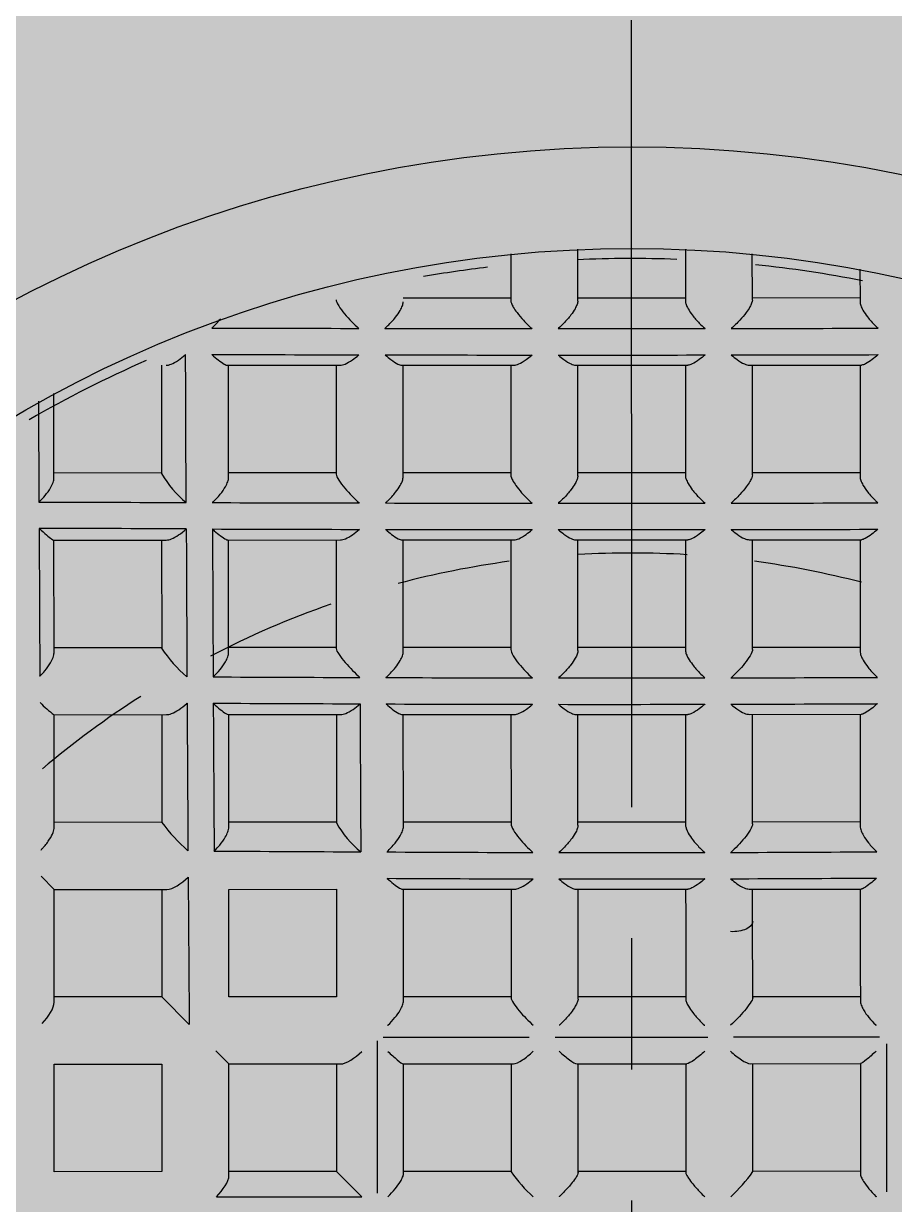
# Model space of a CAD drawing. Header units: millimetres. Extents: x 307301 to 459443, y -2888111 to -2805601.
# Drawn here: x 310517.47 to 310521.62, y -2815551.77 to -2815546.14 of the extents above; entities that cross this region are included whole.
import ezdxf

# ---------------------------------------------------------------- set-up
doc = ezdxf.new("R2010")
doc.units = ezdxf.units.MM
doc.header["$LTSCALE"] = 10
doc.header["$MEASUREMENT"] = 0
doc.linetypes.add('CENTER2', pattern=[1.125, 0.75, -0.125, 0.125, -0.125])
for name, color, linetype in [('$DDT_AUDIT_GENERATED_(131)', 7, 'Continuous'), ('$DDT_AUDIT_GENERATED_(159)', 7, 'Continuous'), ('$DDT_AUDIT_GENERATED_(15E)', 7, 'Continuous'), ('$DDT_AUDIT_GENERATED_(224)', 7, 'Continuous'), ('$DDT_AUDIT_GENERATED_(77)', 7, 'Continuous'), ('$DDT_AUDIT_GENERATED_(7E)', 7, 'Continuous'), ('$DDT_AUDIT_GENERATED_(901)', 7, 'Continuous'), ('$DDT_AUDIT_GENERATED_(E33)', 7, 'Continuous'), ('BMA  furniture', 6, 'Continuous'), ('Default', 7, 'Continuous'), ('Furniture - Plan', 3, 'Continuous')]:
    doc.layers.add(name, color=color, linetype=linetype)

# ---------------------------------------------------------------- blocks, each defined once
blk = doc.blocks.new('TUFTUFTU')
at = {"layer": 'Furniture - Plan', "ltscale": 0.01}
h = blk.add_hatch(color=250, dxfattribs=at)
h.dxf.hatch_style = 1
h.set_gradient(color1=(51, 51, 51), color2=(105, 105, 105), one_color=1, tint=0.41, name='INVCYLINDER')
edge = h.paths.add_edge_path()
edge.add_arc((1413476.938, -245799), 296.526, 0, 360)
at = {"layer": '$DDT_AUDIT_GENERATED_(131)', "color": 6, "linetype": 'Continuous'}
for start, end in [(23.7216, 29.9302), (6.8756, 9.9396), (357.8745, 2.6032), (348.9983, 354.1368)]:
    blk.add_arc((1413476.938, -245799), 11.517, start, end, dxfattribs=at)
at = {"layer": '$DDT_AUDIT_GENERATED_(159)', "color": 6, "linetype": 'Continuous'}
for start, end in [(32.5322, 40.1971), (19.2452, 27.4826), (7.7206, 14.823), (356.5518, 3.3828), (345.4677, 352.2986)]:
    blk.add_arc((1413476.938, -245799), 8.71, start, end, dxfattribs=at)
at = {"layer": '$DDT_AUDIT_GENERATED_(15E)', "color": 3, "linetype": 'Continuous'}
for radius in [295.946, 295.558]:
    blk.add_circle((1413476.938, -245799), radius, dxfattribs=at)
at = {"layer": '$DDT_AUDIT_GENERATED_(224)', "color": 3, "linetype": 'Continuous'}
for radius in [300, 296.526, 296.132]:
    blk.add_circle((1413476.938, -245799), radius, dxfattribs=at)
at = {"layer": '$DDT_AUDIT_GENERATED_(77)', "color": 6, "linetype": 'Continuous'}
for radius in [20.285, 17.962, 12.581]:
    blk.add_circle((1413476.938, -245799), radius, dxfattribs=at)
blk.add_arc((1413476.938, -245799), 18.03, 345.0261, 285.0261, dxfattribs=at)
at = {"layer": '$DDT_AUDIT_GENERATED_(7E)', "color": 6, "linetype": 'Continuous'}
for radius in [62.905, 61.937]:
    blk.add_circle((1413476.938, -245799), radius, dxfattribs=at)
at = {"layer": '$DDT_AUDIT_GENERATED_(901)', "color": 6, "linetype": 'Continuous'}
for p, q in [((1413482.568, -245793.366), (1413482.443, -245793.491)), ((1413487.094, -245793.342), (1413486.134, -245793.346)), ((1413479.752, -245793.492), (1413480.778, -245793.492)), ((1413479.753, -245794.518), (1413479.752, -245793.492)), ((1413480.778, -245793.492), (1413480.778, -245794.518)), ((1413481.369, -245793.491), (1413482.443, -245793.491)), ((1413481.417, -245794.517), (1413481.417, -245793.491)), ((1413482.443, -245793.491), (1413482.443, -245794.564)), ((1413483.033, -245793.491), (1413484.107, -245793.49)), ((1413483.082, -245794.516), (1413483.081, -245793.491)), ((1413484.107, -245793.489), (1413484.108, -245794.562)), ((1413484.698, -245793.49), (1413485.772, -245793.489)), ((1413484.746, -245794.516), (1413484.746, -245793.49)), ((1413485.772, -245793.487), (1413485.772, -245794.559)), ((1413486.365, -245793.489), (1413487.168, -245793.489)), ((1413486.411, -245794.515), (1413486.41, -245793.489)), ((1413480.778, -245794.518), (1413479.753, -245794.518)), ((1413481.417, -245794.517), (1413481.155, -245794.779)), ((1413482.443, -245794.517), (1413481.417, -245794.517)), ((1413484.108, -245794.516), (1413483.08, -245794.516)), ((1413485.772, -245794.515), (1413484.743, -245794.516)), ((1413487.437, -245794.514), (1413486.405, -245794.515)), ((1413479.511, -245795.037), (1413479.512, -245796.424)), ((1413480.904, -245795.031), (1413480.779, -245795.156)), ((1413479.714, -245795.157), (1413480.348, -245795.156)), ((1413479.753, -245796.183), (1413479.753, -245795.157)), ((1413480.348, -245795.156), (1413480.779, -245795.156)), ((1413480.779, -245795.156), (1413480.779, -245795.587)), ((1413481.418, -245795.156), (1413482.443, -245795.155)), ((1413481.418, -245796.182), (1413481.418, -245795.156)), ((1413482.443, -245795.155), (1413482.444, -245796.181)), ((1413483.035, -245795.155), (1413484.108, -245795.155)), ((1413483.083, -245796.181), (1413483.082, -245795.155)), ((1413484.108, -245795.15), (1413484.108, -245796.222)), ((1413484.702, -245795.154), (1413485.772, -245795.154)), ((1413484.747, -245796.18), (1413484.747, -245795.154)), ((1413485.772, -245795.147), (1413485.773, -245796.219)), ((1413486.369, -245795.154), (1413487.437, -245795.153)), ((1413486.412, -245796.18), (1413486.411, -245795.154)), ((1413487.437, -245795.144), (1413487.438, -245796.216)), ((1413480.779, -245795.587), (1413480.779, -245796.221)), ((1413479.753, -245796.183), (1413479.512, -245796.424)), ((1413480.779, -245796.182), (1413479.753, -245796.183)), ((1413482.444, -245796.181), (1413481.418, -245796.182)), ((1413484.108, -245796.181), (1413483.076, -245796.181)), ((1413485.773, -245796.18), (1413484.737, -245796.18)), ((1413487.438, -245796.179), (1413486.399, -245796.18)), ((1413480.999, -245796.569), (1413479.547, -245796.57)), ((1413481.032, -245798.02), (1413481.031, -245796.626)), ((1413479.732, -245796.821), (1413480.78, -245796.821)), ((1413479.754, -245797.847), (1413479.754, -245796.821)), ((1413480.78, -245796.818), (1413480.78, -245797.869)), ((1413481.379, -245796.821), (1413481.66, -245796.82)), ((1413481.419, -245797.846), (1413481.418, -245796.821)), ((1413481.66, -245796.82), (1413482.444, -245796.82)), ((1413482.444, -245796.812), (1413482.445, -245797.88)), ((1413483.042, -245796.82), (1413484.109, -245796.819)), ((1413483.083, -245797.846), (1413483.083, -245796.82)), ((1413484.109, -245796.808), (1413484.109, -245797.878)), ((1413484.709, -245796.819), (1413485.773, -245796.819)), ((1413484.748, -245797.845), (1413484.747, -245796.819)), ((1413485.773, -245796.805), (1413485.774, -245797.876)), ((1413486.375, -245796.818), (1413487.438, -245796.818)), ((1413486.412, -245797.844), (1413486.412, -245796.818)), ((1413487.438, -245796.802), (1413487.438, -245797.874)), ((1413488.077, -245797.843), (1413488.077, -245796.817)), ((1413480.78, -245797.847), (1413479.752, -245797.847)), ((1413482.134, -245797.846), (1413481.408, -245797.846)), ((1413482.445, -245797.846), (1413482.134, -245797.846)), ((1413484.109, -245797.845), (1413483.066, -245797.846)), ((1413485.774, -245797.844), (1413484.729, -245797.845)), ((1413487.438, -245797.844), (1413486.392, -245797.844)), ((1413488.498, -245797.843), (1413488.056, -245797.843)), ((1413481.032, -245799.722), (1413481.032, -245798.266)), ((1413479.745, -245798.486), (1413480.78, -245798.485)), ((1413479.755, -245799.512), (1413479.754, -245798.486)), ((1413480.78, -245798.475), (1413480.781, -245799.521)), ((1413481.397, -245798.485), (1413482.175, -245798.485)), ((1413481.419, -245799.511), (1413481.419, -245798.485)), ((1413482.175, -245798.485), (1413482.445, -245798.485)), ((1413482.445, -245798.464), (1413482.445, -245799.531)), ((1413483.053, -245798.484), (1413484.109, -245798.484)), ((1413483.084, -245799.51), (1413483.084, -245798.484)), ((1413484.109, -245798.462), (1413484.11, -245799.532)), ((1413484.718, -245798.484), (1413485.774, -245798.483)), ((1413484.749, -245799.509), (1413484.748, -245798.484)), ((1413485.774, -245798.461), (1413485.774, -245799.532)), ((1413486.384, -245798.483), (1413487.439, -245798.482)), ((1413486.413, -245799.509), (1413486.413, -245798.483)), ((1413487.439, -245798.459), (1413487.439, -245799.531)), ((1413488.049, -245798.482), (1413488.545, -245798.482)), ((1413488.078, -245799.508), (1413488.077, -245798.482)), ((1413480.781, -245799.511), (1413479.745, -245799.512)), ((1413482.175, -245799.511), (1413481.397, -245799.511)), ((1413482.445, -245799.51), (1413482.175, -245799.511)), ((1413484.11, -245799.51), (1413483.053, -245799.51)), ((1413485.774, -245799.509), (1413484.719, -245799.509)), ((1413487.439, -245799.508), (1413486.384, -245799.509)), ((1413488.545, -245799.508), (1413488.049, -245799.508)), ((1413481.033, -245801.359), (1413481.033, -245799.967)), ((1413480.781, -245800.128), (1413480.782, -245801.178)), ((1413482.446, -245800.115), (1413482.446, -245801.183)), ((1413484.11, -245800.116), (1413484.111, -245801.186)), ((1413485.775, -245800.116), (1413485.775, -245801.187)), ((1413487.439, -245800.116), (1413487.44, -245801.188)), ((1413479.753, -245800.15), (1413480.781, -245800.15)), ((1413479.756, -245801.176), (1413479.755, -245800.15)), ((1413481.41, -245800.15), (1413482.135, -245800.149)), ((1413481.42, -245801.176), (1413481.42, -245800.15)), ((1413482.135, -245800.149), (1413482.446, -245800.149)), ((1413483.067, -245800.149), (1413484.11, -245800.148)), ((1413483.085, -245801.175), (1413483.084, -245800.149)), ((1413484.73, -245800.148), (1413485.775, -245800.148)), ((1413484.749, -245801.174), (1413484.749, -245800.148)), ((1413486.393, -245800.147), (1413487.439, -245800.147)), ((1413486.414, -245801.173), (1413486.413, -245800.147)), ((1413488.057, -245800.147), (1413488.499, -245800.146)), ((1413488.079, -245801.172), (1413488.078, -245800.147)), ((1413480.782, -245801.176), (1413479.734, -245801.176)), ((1413481.662, -245801.175), (1413481.381, -245801.176)), ((1413482.446, -245801.175), (1413481.662, -245801.175)), ((1413484.111, -245801.174), (1413483.044, -245801.175)), ((1413485.775, -245801.174), (1413484.711, -245801.174)), ((1413487.44, -245801.173), (1413486.377, -245801.173)), ((1413488.352, -245801.172), (1413488.043, -245801.173)), ((1413479.559, -245801.428), (1413480.97, -245801.427))]:
    blk.add_line(p, q, dxfattribs=at)
for centre, radius, start, end in [((1413484.889, -245794.057), 0.966, 133.5011, 144.0385), ((1413494.021, -247581.272), 1787.943, 90.260784, 90.305924), ((1413484.182, -245795.979), 1.831, 126.9835, 138.5384), ((1413485.364, -245795.497), 1.162, 122.3198, 140.3959), ((1413486.926, -245795.406), 1.032, 120.3513, 140.5051), ((1413489.134, -246732.179), 937.434, 90.401846, 90.487663), ((1413489.78, -246830.557), 1035.814, 90.307654, 90.385529), ((1413491.709, -247190.163), 1395.425, 90.239399, 90.297288), ((1415280.627, -245805.78), 1797.851, 179.65697, 179.701513), ((1413489.643, -246817.188), 1022.195, 90.304189, 90.383121), ((1414951.051, -245801.644), 1466.849, 179.74077, 179.795413), ((1414948.719, -245801.308), 1464.265, 179.753408, 179.808156), ((1413491.782, -247237.22), 1442.232, 90.234579, 90.2906), ((1415050.272, -245800.107), 1564.403, 179.812937, 179.864229), ((1415082.054, -245799.964), 1595.933, 179.821736, 179.872022), ((1415310.72, -245799.349), 1823.185, 179.863123, 179.907178), ((1415358.9, -245799.262), 1871.113, 179.869268, 179.9122), ((1413488.336, -245794.504), 0.732, 221.9179, 231.5722), ((1413483.574, -245797.049), 1.001, 119.8476, 140.5892), ((1413487.888, -246654.864), 858.465, 90.245407, 90.339537), ((1414455.616, -245798.734), 969.745, 179.876862, 179.959495), ((1414502.455, -245798.702), 1016.332, 179.88423, 179.963095), ((1414790.544, -245798.528), 1303.009, 179.917191, 179.97878), ((1414846.253, -245798.497), 1358.466, 179.921865, 179.98095), ((1413967.985, -245799.261), 485.444, 179.69349, 179.85777), ((1413995.642, -245799.203), 512.849, 179.71615, 179.87172), ((1414180.206, -245798.955), 696, 179.810654, 179.925557), ((1414217.906, -245798.919), 733.448, 179.82308, 179.932155), ((1413480.541, -245798.981), 1.382, 124.8378, 138.0932), ((1413814.948, -245798.846), 332.406, 179.90633, 180.14577), ((1413844.993, -245798.833), 362.199, 179.9161, 180.136), ((1414038.008, -245798.745), 553.802, 179.95392, 180.09819), ((1414076.708, -245798.727), 592.25, 179.958571, 180.093534), ((1414318.328, -245798.617), 832.457, 179.977948, 180.074158), ((1414365.684, -245798.596), 879.562, 179.980511, 180.071595), ((1414655.908, -245798.464), 1168.373, 179.991721, 180.060385), ((1414711.92, -245798.439), 1224.133, 179.993278, 180.058828), ((1413480.541, -245799.016), 1.382, 221.9589, 235.2143), ((1413967.947, -245798.293), 485.406, 180.19433, 180.35862), ((1413995.676, -245798.325), 512.884, 180.18039, 180.33595), ((1414180.183, -245798.405), 695.977, 180.126546, 180.241453), ((1414217.927, -245798.407), 733.47, 180.119953, 180.229024), ((1414455.6, -245798.376), 969.73, 180.09261, 180.175244), ((1414502.469, -245798.365), 1016.347, 180.089011, 180.167875), ((1414790.533, -245798.277), 1302.998, 180.073326, 180.134915), ((1414846.264, -245798.258), 1358.477, 180.071156, 180.130241)]:
    blk.add_arc(centre, radius, start, end, dxfattribs=at)
at = {"layer": '$DDT_AUDIT_GENERATED_(901)', "color": 6, "linetype": 'Continuous', "extrusion": (0, 0, -1)}
blk.add_ellipse((1413482.135, -245799.956), major_axis=(0, -0.194), ratio=0.493745, start_param=0, end_param=1.66158, dxfattribs=at)
at = {"layer": '$DDT_AUDIT_GENERATED_(901)', "color": 6, "linetype": 'Continuous'}
for points in [[(1413481.165, -245793.375), (1413481.23, -245793.438), (1413481.311, -245793.491), (1413481.369, -245793.491)], [(1413485.878, -245794.75), (1413485.88, -245794.279), (1413485.882, -245793.811), (1413485.883, -245793.347)], [(1413486.134, -245793.346), (1413486.133, -245793.81), (1413486.131, -245794.278), (1413486.13, -245794.749)], [(1413482.443, -245794.564), (1413482.443, -245794.622), (1413482.496, -245794.703), (1413482.559, -245794.768)], [(1413479.511, -245795.037), (1413479.578, -245795.101), (1413479.66, -245795.157), (1413479.714, -245795.157)], [(1413480.779, -245796.221), (1413480.779, -245796.275), (1413480.835, -245796.357), (1413480.899, -245796.424)]]:
    blk.add_open_spline(points, degree=3, dxfattribs=at)
for points, knots in [([(1413482.818, -245793.364), (1413482.819, -245793.365), (1413482.82, -245793.366), (1413482.821, -245793.367), (1413482.827, -245793.374), (1413482.834, -245793.38), (1413482.841, -245793.387), (1413482.867, -245793.41), (1413482.894, -245793.431), (1413482.922, -245793.448), (1413482.943, -245793.462), (1413482.965, -245793.473), (1413482.985, -245793.481), (1413483.002, -245793.487), (1413483.019, -245793.491), (1413483.033, -245793.491)], [0, 0, 0, 0, 0.013664, 0.013664, 0.013664, 0.113674, 0.113674, 0.113674, 0.479121, 0.479121, 0.479121, 0.76447, 0.76447, 0.76447, 1, 1, 1, 1]), ([(1413484.475, -245793.354), (1413484.476, -245793.355), (1413484.477, -245793.356), (1413484.477, -245793.357), (1413484.493, -245793.373), (1413484.509, -245793.388), (1413484.525, -245793.402), (1413484.55, -245793.423), (1413484.576, -245793.441), (1413484.602, -245793.456), (1413484.619, -245793.466), (1413484.636, -245793.475), (1413484.652, -245793.481), (1413484.669, -245793.486), (1413484.685, -245793.49), (1413484.698, -245793.49)], [0, 0, 0, 0, 0.013205, 0.013205, 0.013205, 0.234096, 0.234096, 0.234096, 0.56363, 0.56363, 0.56363, 0.780538, 0.780538, 0.780538, 1, 1, 1, 1]), ([(1413485.883, -245793.347), (1413485.883, -245793.348), (1413485.882, -245793.349), (1413485.881, -245793.35), (1413485.859, -245793.374), (1413485.838, -245793.397), (1413485.821, -245793.417), (1413485.805, -245793.436), (1413485.791, -245793.453), (1413485.782, -245793.466), (1413485.776, -245793.475), (1413485.772, -245793.483), (1413485.772, -245793.487)], [0, 0, 0, 0, 0.013084, 0.013084, 0.013084, 0.39311, 0.39311, 0.39311, 0.743636, 0.743636, 0.743636, 1, 1, 1, 1]), ([(1413486.134, -245793.346), (1413486.135, -245793.347), (1413486.136, -245793.348), (1413486.137, -245793.349), (1413486.155, -245793.369), (1413486.175, -245793.387), (1413486.196, -245793.404), (1413486.22, -245793.424), (1413486.245, -245793.442), (1413486.27, -245793.457), (1413486.287, -245793.466), (1413486.304, -245793.474), (1413486.32, -245793.48), (1413486.336, -245793.486), (1413486.351, -245793.489), (1413486.365, -245793.489)], [0, 0, 0, 0, 0.012817, 0.012817, 0.012817, 0.277822, 0.277822, 0.277822, 0.588437, 0.588437, 0.588437, 0.793027, 0.793027, 0.793027, 1, 1, 1, 1]), ([(1413484.108, -245794.562), (1413484.108, -245794.576), (1413484.112, -245794.593), (1413484.118, -245794.611), (1413484.127, -245794.633), (1413484.139, -245794.656), (1413484.155, -245794.679), (1413484.172, -245794.705), (1413484.192, -245794.731), (1413484.215, -245794.755), (1413484.216, -245794.756), (1413484.217, -245794.757), (1413484.218, -245794.758)], [0, 0, 0, 0, 0.270779, 0.270779, 0.270779, 0.606146, 0.606146, 0.606146, 0.985429, 0.985429, 0.985429, 1, 1, 1, 1]), ([(1413485.772, -245794.559), (1413485.772, -245794.574), (1413485.776, -245794.591), (1413485.783, -245794.608), (1413485.792, -245794.63), (1413485.805, -245794.654), (1413485.82, -245794.677), (1413485.836, -245794.701), (1413485.855, -245794.725), (1413485.876, -245794.747), (1413485.877, -245794.748), (1413485.878, -245794.749), (1413485.878, -245794.75)], [0, 0, 0, 0, 0.279991, 0.279991, 0.279991, 0.629241, 0.629241, 0.629241, 0.985245, 0.985245, 0.985245, 1, 1, 1, 1]), ([(1413487.437, -245794.557), (1413487.437, -245794.571), (1413487.441, -245794.588), (1413487.448, -245794.605), (1413487.457, -245794.627), (1413487.47, -245794.651), (1413487.486, -245794.675), (1413487.501, -245794.697), (1413487.519, -245794.72), (1413487.538, -245794.741), (1413487.539, -245794.742), (1413487.54, -245794.743), (1413487.541, -245794.744)], [0, 0, 0, 0, 0.286078, 0.286078, 0.286078, 0.644918, 0.644918, 0.644918, 0.985146, 0.985146, 0.985146, 1, 1, 1, 1]), ([(1413486.13, -245794.749), (1413486.244, -245794.749), (1413486.358, -245794.748), (1413486.472, -245794.748), (1413486.829, -245794.746), (1413487.185, -245794.745), (1413487.541, -245794.744)], [0, 0, 0, 0, 0.2423, 0.2423, 0.2423, 1, 1, 1, 1]), ([(1413482.808, -245795.016), (1413482.809, -245795.017), (1413482.81, -245795.018), (1413482.811, -245795.019), (1413482.828, -245795.036), (1413482.846, -245795.053), (1413482.864, -245795.069), (1413482.889, -245795.089), (1413482.915, -245795.108), (1413482.94, -245795.122), (1413482.957, -245795.132), (1413482.974, -245795.14), (1413482.99, -245795.146), (1413483.006, -245795.152), (1413483.022, -245795.155), (1413483.035, -245795.155)], [0, 0, 0, 0, 0.013003, 0.013003, 0.013003, 0.256763, 0.256763, 0.256763, 0.576735, 0.576735, 0.576735, 0.787133, 0.787133, 0.787133, 1, 1, 1, 1]), ([(1413484.217, -245795.008), (1413484.216, -245795.008), (1413484.215, -245795.009), (1413484.214, -245795.01), (1413484.194, -245795.033), (1413484.174, -245795.054), (1413484.158, -245795.074), (1413484.142, -245795.093), (1413484.128, -245795.112), (1413484.119, -245795.126), (1413484.112, -245795.137), (1413484.108, -245795.145), (1413484.108, -245795.15)], [0, 0, 0, 0, 0.013311, 0.013311, 0.013311, 0.371992, 0.371992, 0.371992, 0.734773, 0.734773, 0.734773, 1, 1, 1, 1]), ([(1413484.468, -245795.006), (1413484.468, -245795.007), (1413484.469, -245795.008), (1413484.47, -245795.009), (1413484.491, -245795.031), (1413484.514, -245795.053), (1413484.537, -245795.072), (1413484.561, -245795.091), (1413484.586, -245795.109), (1413484.61, -245795.123), (1413484.627, -245795.132), (1413484.643, -245795.14), (1413484.659, -245795.146), (1413484.674, -245795.151), (1413484.689, -245795.154), (1413484.702, -245795.154)], [0, 0, 0, 0, 0.012533, 0.012533, 0.012533, 0.308799, 0.308799, 0.308799, 0.606014, 0.606014, 0.606014, 0.801877, 0.801877, 0.801877, 1, 1, 1, 1]), ([(1413485.878, -245795), (1413485.877, -245795.001), (1413485.876, -245795.002), (1413485.875, -245795.002), (1413485.856, -245795.023), (1413485.839, -245795.043), (1413485.824, -245795.062), (1413485.807, -245795.083), (1413485.793, -245795.103), (1413485.784, -245795.119), (1413485.777, -245795.131), (1413485.772, -245795.141), (1413485.772, -245795.147)], [0, 0, 0, 0, 0.013593, 0.013593, 0.013593, 0.347736, 0.347736, 0.347736, 0.724088, 0.724088, 0.724088, 1, 1, 1, 1]), ([(1413486.129, -245794.999), (1413486.13, -245795), (1413486.131, -245795.001), (1413486.131, -245795.002), (1413486.155, -245795.027), (1413486.181, -245795.052), (1413486.209, -245795.074), (1413486.232, -245795.093), (1413486.256, -245795.11), (1413486.28, -245795.123), (1413486.296, -245795.132), (1413486.312, -245795.14), (1413486.327, -245795.145), (1413486.342, -245795.151), (1413486.357, -245795.154), (1413486.369, -245795.154)], [0, 0, 0, 0, 0.012191, 0.012191, 0.012191, 0.345656, 0.345656, 0.345656, 0.626474, 0.626474, 0.626474, 0.812184, 0.812184, 0.812184, 1, 1, 1, 1]), ([(1413487.54, -245794.994), (1413487.539, -245794.995), (1413487.538, -245794.995), (1413487.538, -245794.996), (1413487.52, -245795.016), (1413487.504, -245795.036), (1413487.489, -245795.054), (1413487.472, -245795.075), (1413487.458, -245795.096), (1413487.448, -245795.113), (1413487.441, -245795.126), (1413487.437, -245795.137), (1413487.437, -245795.144)], [0, 0, 0, 0, 0.013794, 0.013794, 0.013794, 0.332699, 0.332699, 0.332699, 0.717117, 0.717117, 0.717117, 1, 1, 1, 1]), ([(1413484.737, -245796.18), (1413484.726, -245796.18), (1413484.706, -245796.19), (1413484.657, -245796.223), (1413484.63, -245796.244), (1413484.552, -245796.311), (1413484.503, -245796.36), (1413484.462, -245796.405)], [0, 0, 0, 0, 0.25, 0.25, 0.5, 0.5, 1, 1, 1, 1]), ([(1413486.399, -245796.18), (1413486.387, -245796.18), (1413486.366, -245796.189), (1413486.318, -245796.22), (1413486.291, -245796.241), (1413486.214, -245796.306), (1413486.165, -245796.354), (1413486.125, -245796.4)], [0, 0, 0, 0, 0.25, 0.25, 0.5, 0.5, 1, 1, 1, 1]), ([(1413488.062, -245796.179), (1413488.037, -245796.179), (1413487.978, -245796.217), (1413487.877, -245796.302), (1413487.829, -245796.35), (1413487.789, -245796.395)], [0, 0, 0, 0, 0.5, 0.5, 1, 1, 1, 1]), ([(1413484.108, -245796.222), (1413484.108, -245796.236), (1413484.113, -245796.253), (1413484.12, -245796.27), (1413484.128, -245796.292), (1413484.142, -245796.316), (1413484.158, -245796.34), (1413484.173, -245796.361), (1413484.19, -245796.383), (1413484.208, -245796.404), (1413484.209, -245796.405), (1413484.21, -245796.406), (1413484.211, -245796.407)], [0, 0, 0, 0, 0.289598, 0.289598, 0.289598, 0.65437, 0.65437, 0.65437, 0.985088, 0.985088, 0.985088, 1, 1, 1, 1]), ([(1413485.773, -245796.219), (1413485.773, -245796.233), (1413485.777, -245796.249), (1413485.784, -245796.267), (1413485.793, -245796.289), (1413485.807, -245796.313), (1413485.823, -245796.336), (1413485.837, -245796.357), (1413485.854, -245796.377), (1413485.871, -245796.398), (1413485.872, -245796.398), (1413485.873, -245796.399), (1413485.874, -245796.4)], [0, 0, 0, 0, 0.294286, 0.294286, 0.294286, 0.667113, 0.667113, 0.667113, 0.985045, 0.985045, 0.985045, 1, 1, 1, 1]), ([(1413487.438, -245796.216), (1413487.438, -245796.23), (1413487.442, -245796.246), (1413487.449, -245796.264), (1413487.458, -245796.286), (1413487.472, -245796.31), (1413487.488, -245796.334), (1413487.502, -245796.353), (1413487.518, -245796.373), (1413487.535, -245796.393), (1413487.536, -245796.394), (1413487.536, -245796.395), (1413487.537, -245796.396)], [0, 0, 0, 0, 0.297124, 0.297124, 0.297124, 0.675161, 0.675161, 0.675161, 0.985035, 0.985035, 0.985035, 1, 1, 1, 1]), ([(1413485.873, -245796.65), (1413485.872, -245796.65), (1413485.872, -245796.651), (1413485.871, -245796.652), (1413485.855, -245796.671), (1413485.84, -245796.689), (1413485.826, -245796.706), (1413485.809, -245796.729), (1413485.794, -245796.751), (1413485.785, -245796.769), (1413485.778, -245796.783), (1413485.773, -245796.796), (1413485.773, -245796.805)], [0, 0, 0, 0, 0.014142, 0.014142, 0.014142, 0.312027, 0.312027, 0.312027, 0.706914, 0.706914, 0.706914, 1, 1, 1, 1]), ([(1413486.125, -245796.649), (1413486.125, -245796.65), (1413486.126, -245796.651), (1413486.127, -245796.652), (1413486.133, -245796.658), (1413486.139, -245796.665), (1413486.146, -245796.672), (1413486.171, -245796.698), (1413486.198, -245796.723), (1413486.227, -245796.745), (1413486.249, -245796.762), (1413486.271, -245796.778), (1413486.293, -245796.79), (1413486.308, -245796.799), (1413486.323, -245796.806), (1413486.337, -245796.811), (1413486.351, -245796.815), (1413486.364, -245796.818), (1413486.375, -245796.818)], [0, 0, 0, 0, 0.0115, 0.0115, 0.0115, 0.093513, 0.093513, 0.093513, 0.420477, 0.420477, 0.420477, 0.667211, 0.667211, 0.667211, 0.832727, 0.832727, 0.832727, 1, 1, 1, 1]), ([(1413487.537, -245796.645), (1413487.536, -245796.646), (1413487.535, -245796.647), (1413487.535, -245796.648), (1413487.519, -245796.666), (1413487.504, -245796.684), (1413487.491, -245796.701), (1413487.474, -245796.724), (1413487.459, -245796.746), (1413487.449, -245796.766), (1413487.442, -245796.78), (1413487.438, -245796.793), (1413487.438, -245796.802)], [0, 0, 0, 0, 0.014252, 0.014252, 0.014252, 0.306746, 0.306746, 0.306746, 0.70396, 0.70396, 0.70396, 1, 1, 1, 1]), ([(1413487.788, -245796.645), (1413487.789, -245796.645), (1413487.79, -245796.646), (1413487.791, -245796.647), (1413487.799, -245796.656), (1413487.807, -245796.665), (1413487.815, -245796.673), (1413487.84, -245796.699), (1413487.867, -245796.724), (1413487.896, -245796.746), (1413487.917, -245796.763), (1413487.94, -245796.778), (1413487.961, -245796.79), (1413487.976, -245796.798), (1413487.991, -245796.805), (1413488.004, -245796.81), (1413488.018, -245796.815), (1413488.031, -245796.818), (1413488.041, -245796.818)], [0, 0, 0, 0, 0.011348, 0.011348, 0.011348, 0.116907, 0.116907, 0.116907, 0.436701, 0.436701, 0.436701, 0.675798, 0.675798, 0.675798, 0.837062, 0.837062, 0.837062, 1, 1, 1, 1]), ([(1413479.512, -245796.671), (1413479.513, -245796.672), (1413479.514, -245796.673), (1413479.515, -245796.674), (1413479.538, -245796.697), (1413479.563, -245796.72), (1413479.588, -245796.74), (1413479.611, -245796.76), (1413479.635, -245796.777), (1413479.657, -245796.791), (1413479.672, -245796.8), (1413479.686, -245796.808), (1413479.699, -245796.813), (1413479.711, -245796.818), (1413479.723, -245796.821), (1413479.732, -245796.821)], [0, 0, 0, 0, 0.012123, 0.012123, 0.012123, 0.325956, 0.325956, 0.325956, 0.621561, 0.621561, 0.621561, 0.809611, 0.809611, 0.809611, 1, 1, 1, 1]), ([(1413480.899, -245796.671), (1413480.868, -245796.704), (1413480.84, -245796.735), (1413480.796, -245796.788), (1413480.78, -245796.81), (1413480.78, -245796.818)], [0, 0, 0, 0, 0.5, 0.5, 1, 1, 1, 1]), ([(1413481.146, -245796.671), (1413481.147, -245796.671), (1413481.148, -245796.672), (1413481.149, -245796.673), (1413481.171, -245796.697), (1413481.195, -245796.719), (1413481.22, -245796.739), (1413481.243, -245796.758), (1413481.268, -245796.776), (1413481.292, -245796.79), (1413481.308, -245796.799), (1413481.324, -245796.807), (1413481.338, -245796.812), (1413481.353, -245796.817), (1413481.368, -245796.821), (1413481.379, -245796.821)], [0, 0, 0, 0, 0.012306, 0.012306, 0.012306, 0.321674, 0.321674, 0.321674, 0.615302, 0.615302, 0.615302, 0.806528, 0.806528, 0.806528, 1, 1, 1, 1]), ([(1413482.548, -245796.664), (1413482.547, -245796.664), (1413482.547, -245796.665), (1413482.546, -245796.666), (1413482.528, -245796.686), (1413482.511, -245796.706), (1413482.496, -245796.725), (1413482.479, -245796.746), (1413482.465, -245796.766), (1413482.455, -245796.782), (1413482.448, -245796.795), (1413482.444, -245796.805), (1413482.444, -245796.812)], [0, 0, 0, 0, 0.013705, 0.013705, 0.013705, 0.340198, 0.340198, 0.340198, 0.720806, 0.720806, 0.720806, 1, 1, 1, 1]), ([(1413482.799, -245796.662), (1413482.8, -245796.663), (1413482.801, -245796.664), (1413482.802, -245796.665), (1413482.827, -245796.692), (1413482.855, -245796.718), (1413482.884, -245796.742), (1413482.907, -245796.76), (1413482.931, -245796.777), (1413482.954, -245796.79), (1413482.97, -245796.799), (1413482.986, -245796.806), (1413483, -245796.812), (1413483.015, -245796.817), (1413483.03, -245796.82), (1413483.042, -245796.82)], [0, 0, 0, 0, 0.012042, 0.012042, 0.012042, 0.36189, 0.36189, 0.36189, 0.635674, 0.635674, 0.635674, 0.816818, 0.816818, 0.816818, 1, 1, 1, 1]), ([(1413484.21, -245796.655), (1413484.209, -245796.656), (1413484.208, -245796.657), (1413484.208, -245796.658), (1413484.191, -245796.677), (1413484.175, -245796.696), (1413484.161, -245796.713), (1413484.144, -245796.736), (1413484.13, -245796.757), (1413484.12, -245796.775), (1413484.113, -245796.788), (1413484.109, -245796.8), (1413484.109, -245796.808)], [0, 0, 0, 0, 0.013976, 0.013976, 0.013976, 0.321504, 0.321504, 0.321504, 0.711834, 0.711834, 0.711834, 1, 1, 1, 1]), ([(1413484.461, -245796.654), (1413484.462, -245796.655), (1413484.463, -245796.656), (1413484.464, -245796.657), (1413484.467, -245796.661), (1413484.471, -245796.665), (1413484.475, -245796.669), (1413484.5, -245796.695), (1413484.528, -245796.721), (1413484.556, -245796.744), (1413484.579, -245796.761), (1413484.602, -245796.777), (1413484.625, -245796.79), (1413484.64, -245796.799), (1413484.655, -245796.806), (1413484.669, -245796.811), (1413484.684, -245796.816), (1413484.697, -245796.819), (1413484.709, -245796.819)], [0, 0, 0, 0, 0.011715, 0.011715, 0.011715, 0.060732, 0.060732, 0.060732, 0.397296, 0.397296, 0.397296, 0.654831, 0.654831, 0.654831, 0.826479, 0.826479, 0.826479, 1, 1, 1, 1]), ([(1413480.78, -245797.869), (1413480.78, -245797.89), (1413480.796, -245797.922), (1413480.839, -245797.988), (1413480.868, -245798.024), (1413480.9, -245798.058)], [0, 0, 0, 0, 0.5, 0.5, 1, 1, 1, 1]), ([(1413481.408, -245797.846), (1413481.387, -245797.846), (1413481.334, -245797.883), (1413481.236, -245797.966), (1413481.188, -245798.013), (1413481.147, -245798.058)], [0, 0, 0, 0, 0.5, 0.5, 1, 1, 1, 1]), ([(1413482.445, -245797.88), (1413482.445, -245797.894), (1413482.449, -245797.91), (1413482.456, -245797.927), (1413482.465, -245797.949), (1413482.479, -245797.973), (1413482.496, -245797.997), (1413482.509, -245798.015), (1413482.524, -245798.034), (1413482.54, -245798.053), (1413482.541, -245798.054), (1413482.542, -245798.055), (1413482.543, -245798.055)], [0, 0, 0, 0, 0.301267, 0.301267, 0.301267, 0.68809, 0.68809, 0.68809, 0.98501, 0.98501, 0.98501, 1, 1, 1, 1]), ([(1413483.066, -245797.846), (1413483.038, -245797.846), (1413482.981, -245797.882), (1413482.881, -245797.964), (1413482.834, -245798.01), (1413482.794, -245798.055)], [0, 0, 0, 0, 0.5, 0.5, 1, 1, 1, 1]), ([(1413484.109, -245797.878), (1413484.109, -245797.891), (1413484.114, -245797.907), (1413484.121, -245797.924), (1413484.13, -245797.946), (1413484.144, -245797.97), (1413484.161, -245797.994), (1413484.174, -245798.012), (1413484.189, -245798.03), (1413484.204, -245798.048), (1413484.205, -245798.049), (1413484.206, -245798.05), (1413484.207, -245798.051)], [0, 0, 0, 0, 0.30264, 0.30264, 0.30264, 0.692716, 0.692716, 0.692716, 0.985046, 0.985046, 0.985046, 1, 1, 1, 1]), ([(1413484.729, -245797.845), (1413484.7, -245797.845), (1413484.643, -245797.88), (1413484.544, -245797.96), (1413484.497, -245798.006), (1413484.458, -245798.051)], [0, 0, 0, 0, 0.5, 0.5, 1, 1, 1, 1]), ([(1413485.774, -245797.876), (1413485.774, -245797.889), (1413485.778, -245797.905), (1413485.785, -245797.921), (1413485.795, -245797.943), (1413485.809, -245797.967), (1413485.826, -245797.991), (1413485.839, -245798.009), (1413485.853, -245798.027), (1413485.869, -245798.045), (1413485.87, -245798.046), (1413485.87, -245798.047), (1413485.871, -245798.048)], [0, 0, 0, 0, 0.303302, 0.303302, 0.303302, 0.695194, 0.695194, 0.695194, 0.985076, 0.985076, 0.985076, 1, 1, 1, 1]), ([(1413486.392, -245797.844), (1413486.385, -245797.844), (1413486.375, -245797.846), (1413486.365, -245797.85), (1413486.354, -245797.854), (1413486.342, -245797.86), (1413486.33, -245797.868), (1413486.313, -245797.877), (1413486.295, -245797.89), (1413486.277, -245797.903), (1413486.253, -245797.921), (1413486.228, -245797.942), (1413486.205, -245797.963), (1413486.176, -245797.99), (1413486.149, -245798.018), (1413486.125, -245798.045), (1413486.124, -245798.046), (1413486.124, -245798.047), (1413486.123, -245798.048)], [0, 0, 0, 0, 0.129049, 0.129049, 0.129049, 0.257259, 0.257259, 0.257259, 0.432473, 0.432473, 0.432473, 0.68013, 0.68013, 0.68013, 0.989883, 0.989883, 0.989883, 1, 1, 1, 1]), ([(1413487.438, -245797.874), (1413487.438, -245797.887), (1413487.443, -245797.903), (1413487.45, -245797.919), (1413487.459, -245797.941), (1413487.474, -245797.965), (1413487.491, -245797.989), (1413487.503, -245798.007), (1413487.518, -245798.025), (1413487.533, -245798.043), (1413487.534, -245798.044), (1413487.535, -245798.045), (1413487.536, -245798.046)], [0, 0, 0, 0, 0.303662, 0.303662, 0.303662, 0.696688, 0.696688, 0.696688, 0.9851, 0.9851, 0.9851, 1, 1, 1, 1]), ([(1413488.056, -245797.843), (1413488.048, -245797.843), (1413488.039, -245797.846), (1413488.028, -245797.85), (1413488.017, -245797.854), (1413488.005, -245797.86), (1413487.992, -245797.867), (1413487.975, -245797.877), (1413487.957, -245797.889), (1413487.939, -245797.903), (1413487.914, -245797.921), (1413487.89, -245797.942), (1413487.866, -245797.964), (1413487.839, -245797.99), (1413487.813, -245798.016), (1413487.79, -245798.043), (1413487.789, -245798.044), (1413487.788, -245798.045), (1413487.787, -245798.045)], [0, 0, 0, 0, 0.130615, 0.130615, 0.130615, 0.260342, 0.260342, 0.260342, 0.438697, 0.438697, 0.438697, 0.690382, 0.690382, 0.690382, 0.989825, 0.989825, 0.989825, 1, 1, 1, 1]), ([(1413479.745, -245798.486), (1413479.739, -245798.486), (1413479.731, -245798.483), (1413479.722, -245798.479), (1413479.712, -245798.474), (1413479.701, -245798.468), (1413479.69, -245798.46), (1413479.673, -245798.448), (1413479.654, -245798.434), (1413479.635, -245798.419), (1413479.609, -245798.397), (1413479.582, -245798.373), (1413479.556, -245798.348), (1413479.542, -245798.335), (1413479.529, -245798.321), (1413479.515, -245798.308), (1413479.515, -245798.307), (1413479.514, -245798.306), (1413479.513, -245798.305)], [0, 0, 0, 0, 0.151404, 0.151404, 0.151404, 0.301338, 0.301338, 0.301338, 0.522087, 0.522087, 0.522087, 0.829533, 0.829533, 0.829533, 0.989116, 0.989116, 0.989116, 1, 1, 1, 1]), ([(1413480.9, -245798.305), (1413480.868, -245798.339), (1413480.84, -245798.372), (1413480.796, -245798.433), (1413480.78, -245798.46), (1413480.78, -245798.475)], [0, 0, 0, 0, 0.5, 0.5, 1, 1, 1, 1]), ([(1413481.397, -245798.485), (1413481.388, -245798.485), (1413481.378, -245798.483), (1413481.366, -245798.478), (1413481.354, -245798.473), (1413481.341, -245798.467), (1413481.328, -245798.459), (1413481.309, -245798.447), (1413481.288, -245798.433), (1413481.268, -245798.418), (1413481.241, -245798.396), (1413481.213, -245798.372), (1413481.188, -245798.347), (1413481.175, -245798.334), (1413481.162, -245798.321), (1413481.149, -245798.307), (1413481.149, -245798.306), (1413481.148, -245798.306), (1413481.147, -245798.305)], [0, 0, 0, 0, 0.152296, 0.152296, 0.152296, 0.303133, 0.303133, 0.303133, 0.524406, 0.524406, 0.524406, 0.830898, 0.830898, 0.830898, 0.989077, 0.989077, 0.989077, 1, 1, 1, 1]), ([(1413482.542, -245798.303), (1413482.542, -245798.304), (1413482.541, -245798.305), (1413482.54, -245798.306), (1413482.525, -245798.323), (1413482.511, -245798.34), (1413482.498, -245798.357), (1413482.481, -245798.381), (1413482.466, -245798.404), (1413482.457, -245798.424), (1413482.449, -245798.439), (1413482.445, -245798.453), (1413482.445, -245798.464)], [0, 0, 0, 0, 0.014552, 0.014552, 0.014552, 0.296996, 0.296996, 0.296996, 0.698185, 0.698185, 0.698185, 1, 1, 1, 1]), ([(1413483.053, -245798.484), (1413483.043, -245798.484), (1413483.031, -245798.482), (1413483.019, -245798.477), (1413483.006, -245798.473), (1413482.992, -245798.466), (1413482.978, -245798.458), (1413482.958, -245798.447), (1413482.937, -245798.433), (1413482.917, -245798.417), (1413482.889, -245798.396), (1413482.862, -245798.372), (1413482.837, -245798.348), (1413482.823, -245798.334), (1413482.809, -245798.32), (1413482.796, -245798.305), (1413482.795, -245798.304), (1413482.795, -245798.303), (1413482.794, -245798.302)], [0, 0, 0, 0, 0.151079, 0.151079, 0.151079, 0.300732, 0.300732, 0.300732, 0.51881, 0.51881, 0.51881, 0.818547, 0.818547, 0.818547, 0.989051, 0.989051, 0.989051, 1, 1, 1, 1]), ([(1413484.207, -245798.3), (1413484.206, -245798.3), (1413484.205, -245798.301), (1413484.204, -245798.302), (1413484.189, -245798.32), (1413484.175, -245798.337), (1413484.163, -245798.354), (1413484.145, -245798.378), (1413484.131, -245798.401), (1413484.121, -245798.421), (1413484.114, -245798.437), (1413484.109, -245798.451), (1413484.109, -245798.462)], [0, 0, 0, 0, 0.0146, 0.0146, 0.0146, 0.296351, 0.296351, 0.296351, 0.697247, 0.697247, 0.697247, 1, 1, 1, 1]), ([(1413484.718, -245798.484), (1413484.709, -245798.484), (1413484.697, -245798.481), (1413484.685, -245798.477), (1413484.672, -245798.472), (1413484.659, -245798.466), (1413484.645, -245798.458), (1413484.625, -245798.447), (1413484.604, -245798.433), (1413484.584, -245798.417), (1413484.557, -245798.397), (1413484.53, -245798.373), (1413484.505, -245798.349), (1413484.49, -245798.334), (1413484.475, -245798.318), (1413484.461, -245798.302), (1413484.46, -245798.301), (1413484.459, -245798.3), (1413484.458, -245798.299)], [0, 0, 0, 0, 0.148561, 0.148561, 0.148561, 0.295756, 0.295756, 0.295756, 0.509003, 0.509003, 0.509003, 0.80311, 0.80311, 0.80311, 0.989148, 0.989148, 0.989148, 1, 1, 1, 1]), ([(1413485.871, -245798.297), (1413485.87, -245798.298), (1413485.869, -245798.299), (1413485.869, -245798.3), (1413485.854, -245798.317), (1413485.84, -245798.335), (1413485.827, -245798.351), (1413485.81, -245798.375), (1413485.795, -245798.399), (1413485.786, -245798.419), (1413485.778, -245798.435), (1413485.774, -245798.449), (1413485.774, -245798.461)], [0, 0, 0, 0, 0.014628, 0.014628, 0.014628, 0.296243, 0.296243, 0.296243, 0.696776, 0.696776, 0.696776, 1, 1, 1, 1]), ([(1413486.384, -245798.483), (1413486.374, -245798.483), (1413486.363, -245798.48), (1413486.351, -245798.476), (1413486.338, -245798.471), (1413486.325, -245798.465), (1413486.311, -245798.457), (1413486.291, -245798.446), (1413486.271, -245798.432), (1413486.251, -245798.417), (1413486.224, -245798.397), (1413486.197, -245798.373), (1413486.172, -245798.349), (1413486.156, -245798.333), (1413486.14, -245798.316), (1413486.125, -245798.3), (1413486.124, -245798.299), (1413486.123, -245798.298), (1413486.123, -245798.297)], [0, 0, 0, 0, 0.146971, 0.146971, 0.146971, 0.292613, 0.292613, 0.292613, 0.502793, 0.502793, 0.502793, 0.793256, 0.793256, 0.793256, 0.98921, 0.98921, 0.98921, 1, 1, 1, 1]), ([(1413487.535, -245798.295), (1413487.535, -245798.296), (1413487.534, -245798.297), (1413487.533, -245798.298), (1413487.518, -245798.315), (1413487.504, -245798.333), (1413487.492, -245798.35), (1413487.474, -245798.374), (1413487.46, -245798.397), (1413487.45, -245798.418), (1413487.443, -245798.433), (1413487.439, -245798.448), (1413487.439, -245798.459)], [0, 0, 0, 0, 0.014647, 0.014647, 0.014647, 0.296301, 0.296301, 0.296301, 0.696508, 0.696508, 0.696508, 1, 1, 1, 1]), ([(1413488.049, -245798.482), (1413488.04, -245798.482), (1413488.028, -245798.48), (1413488.016, -245798.475), (1413488.004, -245798.471), (1413487.99, -245798.464), (1413487.977, -245798.457), (1413487.957, -245798.446), (1413487.937, -245798.432), (1413487.917, -245798.417), (1413487.89, -245798.396), (1413487.863, -245798.373), (1413487.839, -245798.349), (1413487.821, -245798.332), (1413487.805, -245798.315), (1413487.79, -245798.298), (1413487.789, -245798.297), (1413487.788, -245798.296), (1413487.787, -245798.295)], [0, 0, 0, 0, 0.145875, 0.145875, 0.145875, 0.290449, 0.290449, 0.290449, 0.498511, 0.498511, 0.498511, 0.786425, 0.786425, 0.786425, 0.989253, 0.989253, 0.989253, 1, 1, 1, 1]), ([(1413479.745, -245799.512), (1413479.74, -245799.512), (1413479.732, -245799.514), (1413479.722, -245799.519), (1413479.713, -245799.523), (1413479.702, -245799.53), (1413479.69, -245799.538), (1413479.673, -245799.549), (1413479.654, -245799.564), (1413479.635, -245799.579), (1413479.609, -245799.601), (1413479.582, -245799.625), (1413479.556, -245799.65), (1413479.543, -245799.663), (1413479.529, -245799.676), (1413479.516, -245799.69), (1413479.515, -245799.691), (1413479.514, -245799.692), (1413479.513, -245799.692)], [0, 0, 0, 0, 0.151404, 0.151404, 0.151404, 0.301338, 0.301338, 0.301338, 0.522087, 0.522087, 0.522087, 0.829533, 0.829533, 0.829533, 0.989116, 0.989116, 0.989116, 1, 1, 1, 1]), ([(1413480.9, -245799.692), (1413480.869, -245799.658), (1413480.841, -245799.624), (1413480.797, -245799.564), (1413480.781, -245799.536), (1413480.781, -245799.521)], [0, 0, 0, 0, 0.5, 0.5, 1, 1, 1, 1]), ([(1413481.397, -245799.511), (1413481.389, -245799.511), (1413481.378, -245799.514), (1413481.367, -245799.518), (1413481.355, -245799.523), (1413481.342, -245799.529), (1413481.329, -245799.537), (1413481.309, -245799.549), (1413481.289, -245799.563), (1413481.269, -245799.579), (1413481.241, -245799.6), (1413481.214, -245799.624), (1413481.188, -245799.649), (1413481.175, -245799.662), (1413481.162, -245799.676), (1413481.15, -245799.689), (1413481.149, -245799.69), (1413481.148, -245799.691), (1413481.147, -245799.692)], [0, 0, 0, 0, 0.152296, 0.152296, 0.152296, 0.303133, 0.303133, 0.303133, 0.524406, 0.524406, 0.524406, 0.830898, 0.830898, 0.830898, 0.989077, 0.989077, 0.989077, 1, 1, 1, 1]), ([(1413482.543, -245799.692), (1413482.542, -245799.691), (1413482.541, -245799.69), (1413482.541, -245799.689), (1413482.525, -245799.672), (1413482.511, -245799.655), (1413482.499, -245799.638), (1413482.481, -245799.614), (1413482.467, -245799.591), (1413482.457, -245799.571), (1413482.45, -245799.556), (1413482.445, -245799.542), (1413482.445, -245799.531)], [0, 0, 0, 0, 0.014552, 0.014552, 0.014552, 0.296996, 0.296996, 0.296996, 0.698185, 0.698185, 0.698185, 1, 1, 1, 1]), ([(1413483.053, -245799.51), (1413483.044, -245799.51), (1413483.032, -245799.513), (1413483.019, -245799.517), (1413483.006, -245799.522), (1413482.993, -245799.529), (1413482.979, -245799.536), (1413482.958, -245799.548), (1413482.937, -245799.562), (1413482.917, -245799.577), (1413482.889, -245799.598), (1413482.862, -245799.622), (1413482.837, -245799.647), (1413482.823, -245799.661), (1413482.81, -245799.675), (1413482.797, -245799.69), (1413482.796, -245799.691), (1413482.795, -245799.692), (1413482.794, -245799.692)], [0, 0, 0, 0, 0.151079, 0.151079, 0.151079, 0.300732, 0.300732, 0.300732, 0.51881, 0.51881, 0.51881, 0.818547, 0.818547, 0.818547, 0.989051, 0.989051, 0.989051, 1, 1, 1, 1]), ([(1413484.207, -245799.694), (1413484.206, -245799.693), (1413484.206, -245799.692), (1413484.205, -245799.691), (1413484.19, -245799.674), (1413484.176, -245799.657), (1413484.163, -245799.64), (1413484.146, -245799.616), (1413484.131, -245799.593), (1413484.122, -245799.572), (1413484.114, -245799.557), (1413484.11, -245799.542), (1413484.11, -245799.532)], [0, 0, 0, 0, 0.0146, 0.0146, 0.0146, 0.296351, 0.296351, 0.296351, 0.697247, 0.697247, 0.697247, 1, 1, 1, 1]), ([(1413484.719, -245799.509), (1413484.71, -245799.509), (1413484.698, -245799.512), (1413484.685, -245799.517), (1413484.673, -245799.521), (1413484.659, -245799.528), (1413484.645, -245799.535), (1413484.626, -245799.547), (1413484.605, -245799.561), (1413484.585, -245799.576), (1413484.557, -245799.597), (1413484.53, -245799.62), (1413484.506, -245799.644), (1413484.49, -245799.66), (1413484.475, -245799.676), (1413484.461, -245799.691), (1413484.46, -245799.692), (1413484.46, -245799.693), (1413484.459, -245799.694)], [0, 0, 0, 0, 0.148561, 0.148561, 0.148561, 0.295756, 0.295756, 0.295756, 0.509003, 0.509003, 0.509003, 0.80311, 0.80311, 0.80311, 0.989148, 0.989148, 0.989148, 1, 1, 1, 1]), ([(1413485.872, -245799.695), (1413485.871, -245799.694), (1413485.87, -245799.693), (1413485.869, -245799.692), (1413485.854, -245799.675), (1413485.84, -245799.657), (1413485.828, -245799.641), (1413485.81, -245799.617), (1413485.796, -245799.593), (1413485.786, -245799.573), (1413485.779, -245799.557), (1413485.774, -245799.543), (1413485.774, -245799.532)], [0, 0, 0, 0, 0.014628, 0.014628, 0.014628, 0.296243, 0.296243, 0.296243, 0.696776, 0.696776, 0.696776, 1, 1, 1, 1]), ([(1413486.384, -245799.509), (1413486.375, -245799.509), (1413486.363, -245799.511), (1413486.351, -245799.516), (1413486.339, -245799.52), (1413486.325, -245799.527), (1413486.311, -245799.534), (1413486.292, -245799.546), (1413486.271, -245799.559), (1413486.251, -245799.574), (1413486.224, -245799.595), (1413486.197, -245799.619), (1413486.173, -245799.642), (1413486.156, -245799.659), (1413486.14, -245799.675), (1413486.126, -245799.692), (1413486.125, -245799.693), (1413486.124, -245799.694), (1413486.123, -245799.695)], [0, 0, 0, 0, 0.146971, 0.146971, 0.146971, 0.292613, 0.292613, 0.292613, 0.502793, 0.502793, 0.502793, 0.793256, 0.793256, 0.793256, 0.98921, 0.98921, 0.98921, 1, 1, 1, 1]), ([(1413487.536, -245799.695), (1413487.535, -245799.694), (1413487.535, -245799.694), (1413487.534, -245799.693), (1413487.519, -245799.675), (1413487.505, -245799.658), (1413487.492, -245799.641), (1413487.475, -245799.617), (1413487.46, -245799.594), (1413487.451, -245799.573), (1413487.444, -245799.557), (1413487.439, -245799.543), (1413487.439, -245799.531)], [0, 0, 0, 0, 0.014647, 0.014647, 0.014647, 0.296301, 0.296301, 0.296301, 0.696508, 0.696508, 0.696508, 1, 1, 1, 1]), ([(1413488.049, -245799.508), (1413488.04, -245799.508), (1413488.029, -245799.51), (1413488.016, -245799.515), (1413488.004, -245799.519), (1413487.991, -245799.526), (1413487.977, -245799.534), (1413487.957, -245799.545), (1413487.937, -245799.558), (1413487.917, -245799.573), (1413487.89, -245799.594), (1413487.864, -245799.617), (1413487.839, -245799.641), (1413487.822, -245799.658), (1413487.805, -245799.675), (1413487.79, -245799.693), (1413487.789, -245799.694), (1413487.789, -245799.694), (1413487.788, -245799.695)], [0, 0, 0, 0, 0.145875, 0.145875, 0.145875, 0.290449, 0.290449, 0.290449, 0.498511, 0.498511, 0.498511, 0.786425, 0.786425, 0.786425, 0.989253, 0.989253, 0.989253, 1, 1, 1, 1]), ([(1413480.901, -245799.939), (1413480.869, -245799.973), (1413480.84, -245800.008), (1413480.796, -245800.075), (1413480.781, -245800.107), (1413480.781, -245800.128)], [0, 0, 0, 0, 0.5, 0.5, 1, 1, 1, 1]), ([(1413481.41, -245800.15), (1413481.388, -245800.15), (1413481.335, -245800.113), (1413481.237, -245800.03), (1413481.189, -245799.984), (1413481.148, -245799.939)], [0, 0, 0, 0, 0.5, 0.5, 1, 1, 1, 1]), ([(1413482.544, -245799.94), (1413482.543, -245799.94), (1413482.542, -245799.941), (1413482.541, -245799.942), (1413482.525, -245799.961), (1413482.51, -245799.98), (1413482.497, -245799.998), (1413482.48, -245800.022), (1413482.466, -245800.046), (1413482.457, -245800.068), (1413482.45, -245800.085), (1413482.446, -245800.102), (1413482.446, -245800.115)], [0, 0, 0, 0, 0.01499, 0.01499, 0.01499, 0.31191, 0.31191, 0.31191, 0.698733, 0.698733, 0.698733, 1, 1, 1, 1]), ([(1413483.067, -245800.149), (1413483.039, -245800.149), (1413482.982, -245800.112), (1413482.882, -245800.031), (1413482.834, -245799.985), (1413482.795, -245799.94)], [0, 0, 0, 0, 0.5, 0.5, 1, 1, 1, 1]), ([(1413484.208, -245799.942), (1413484.207, -245799.943), (1413484.206, -245799.944), (1413484.205, -245799.945), (1413484.189, -245799.963), (1413484.175, -245799.982), (1413484.162, -245800), (1413484.145, -245800.024), (1413484.131, -245800.048), (1413484.122, -245800.07), (1413484.115, -245800.087), (1413484.11, -245800.103), (1413484.11, -245800.116)], [0, 0, 0, 0, 0.014954, 0.014954, 0.014954, 0.307284, 0.307284, 0.307284, 0.69736, 0.69736, 0.69736, 1, 1, 1, 1]), ([(1413484.73, -245800.148), (1413484.701, -245800.148), (1413484.644, -245800.113), (1413484.545, -245800.033), (1413484.498, -245799.987), (1413484.459, -245799.943)], [0, 0, 0, 0, 0.5, 0.5, 1, 1, 1, 1]), ([(1413485.872, -245799.944), (1413485.871, -245799.945), (1413485.87, -245799.946), (1413485.87, -245799.947), (1413485.854, -245799.965), (1413485.84, -245799.983), (1413485.827, -245800.001), (1413485.81, -245800.025), (1413485.796, -245800.049), (1413485.786, -245800.071), (1413485.779, -245800.088), (1413485.775, -245800.103), (1413485.775, -245800.116)], [0, 0, 0, 0, 0.014924, 0.014924, 0.014924, 0.304806, 0.304806, 0.304806, 0.696698, 0.696698, 0.696698, 1, 1, 1, 1]), ([(1413486.393, -245800.147), (1413486.386, -245800.147), (1413486.376, -245800.145), (1413486.366, -245800.141), (1413486.355, -245800.137), (1413486.343, -245800.131), (1413486.331, -245800.124), (1413486.314, -245800.114), (1413486.296, -245800.102), (1413486.278, -245800.089), (1413486.254, -245800.071), (1413486.229, -245800.05), (1413486.206, -245800.028), (1413486.177, -245800.002), (1413486.15, -245799.974), (1413486.126, -245799.947), (1413486.125, -245799.946), (1413486.124, -245799.945), (1413486.124, -245799.944)], [0, 0, 0, 0, 0.129049, 0.129049, 0.129049, 0.257259, 0.257259, 0.257259, 0.432473, 0.432473, 0.432473, 0.68013, 0.68013, 0.68013, 0.989883, 0.989883, 0.989883, 1, 1, 1, 1]), ([(1413487.536, -245799.945), (1413487.536, -245799.946), (1413487.535, -245799.947), (1413487.534, -245799.947), (1413487.519, -245799.965), (1413487.504, -245799.984), (1413487.492, -245800.001), (1413487.475, -245800.025), (1413487.46, -245800.049), (1413487.451, -245800.071), (1413487.444, -245800.088), (1413487.439, -245800.104), (1413487.439, -245800.116)], [0, 0, 0, 0, 0.0149, 0.0149, 0.0149, 0.303312, 0.303312, 0.303312, 0.696338, 0.696338, 0.696338, 1, 1, 1, 1]), ([(1413488.057, -245800.147), (1413488.049, -245800.147), (1413488.04, -245800.144), (1413488.029, -245800.14), (1413488.018, -245800.136), (1413488.006, -245800.13), (1413487.993, -245800.123), (1413487.976, -245800.113), (1413487.958, -245800.101), (1413487.94, -245800.088), (1413487.915, -245800.069), (1413487.891, -245800.048), (1413487.867, -245800.026), (1413487.84, -245800.001), (1413487.814, -245799.974), (1413487.79, -245799.947), (1413487.79, -245799.947), (1413487.789, -245799.946), (1413487.788, -245799.945)], [0, 0, 0, 0, 0.130615, 0.130615, 0.130615, 0.260342, 0.260342, 0.260342, 0.438697, 0.438697, 0.438697, 0.690382, 0.690382, 0.690382, 0.989825, 0.989825, 0.989825, 1, 1, 1, 1]), ([(1413479.734, -245801.176), (1413479.725, -245801.176), (1413479.713, -245801.179), (1413479.701, -245801.185), (1413479.688, -245801.19), (1413479.674, -245801.198), (1413479.659, -245801.207), (1413479.637, -245801.221), (1413479.613, -245801.238), (1413479.59, -245801.257), (1413479.565, -245801.278), (1413479.54, -245801.3), (1413479.517, -245801.324), (1413479.516, -245801.325), (1413479.515, -245801.326), (1413479.514, -245801.327)], [0, 0, 0, 0, 0.190389, 0.190389, 0.190389, 0.378439, 0.378439, 0.378439, 0.674044, 0.674044, 0.674044, 0.987877, 0.987877, 0.987877, 1, 1, 1, 1]), ([(1413480.901, -245801.326), (1413480.87, -245801.293), (1413480.842, -245801.262), (1413480.798, -245801.209), (1413480.782, -245801.186), (1413480.782, -245801.178)], [0, 0, 0, 0, 0.5, 0.5, 1, 1, 1, 1]), ([(1413481.381, -245801.176), (1413481.37, -245801.176), (1413481.355, -245801.179), (1413481.34, -245801.184), (1413481.326, -245801.19), (1413481.31, -245801.197), (1413481.294, -245801.206), (1413481.27, -245801.22), (1413481.245, -245801.238), (1413481.222, -245801.257), (1413481.197, -245801.277), (1413481.173, -245801.3), (1413481.151, -245801.323), (1413481.15, -245801.324), (1413481.149, -245801.325), (1413481.148, -245801.326)], [0, 0, 0, 0, 0.193472, 0.193472, 0.193472, 0.384698, 0.384698, 0.384698, 0.678326, 0.678326, 0.678326, 0.987694, 0.987694, 0.987694, 1, 1, 1, 1]), ([(1413482.55, -245801.331), (1413482.55, -245801.331), (1413482.549, -245801.33), (1413482.548, -245801.329), (1413482.53, -245801.309), (1413482.513, -245801.289), (1413482.498, -245801.271), (1413482.481, -245801.249), (1413482.467, -245801.229), (1413482.457, -245801.213), (1413482.45, -245801.2), (1413482.446, -245801.19), (1413482.446, -245801.183)], [0, 0, 0, 0, 0.013705, 0.013705, 0.013705, 0.340198, 0.340198, 0.340198, 0.720806, 0.720806, 0.720806, 1, 1, 1, 1]), ([(1413483.044, -245801.175), (1413483.032, -245801.175), (1413483.017, -245801.178), (1413483.002, -245801.183), (1413482.988, -245801.188), (1413482.972, -245801.196), (1413482.956, -245801.205), (1413482.933, -245801.218), (1413482.909, -245801.235), (1413482.886, -245801.253), (1413482.857, -245801.276), (1413482.829, -245801.303), (1413482.804, -245801.33), (1413482.803, -245801.331), (1413482.802, -245801.332), (1413482.801, -245801.333)], [0, 0, 0, 0, 0.183182, 0.183182, 0.183182, 0.364326, 0.364326, 0.364326, 0.63811, 0.63811, 0.63811, 0.987958, 0.987958, 0.987958, 1, 1, 1, 1]), ([(1413484.212, -245801.338), (1413484.211, -245801.337), (1413484.211, -245801.336), (1413484.21, -245801.336), (1413484.193, -245801.317), (1413484.177, -245801.298), (1413484.164, -245801.28), (1413484.146, -245801.258), (1413484.132, -245801.237), (1413484.122, -245801.219), (1413484.115, -245801.206), (1413484.111, -245801.194), (1413484.111, -245801.186)], [0, 0, 0, 0, 0.013976, 0.013976, 0.013976, 0.321504, 0.321504, 0.321504, 0.711834, 0.711834, 0.711834, 1, 1, 1, 1]), ([(1413484.711, -245801.174), (1413484.699, -245801.174), (1413484.686, -245801.177), (1413484.671, -245801.182), (1413484.657, -245801.187), (1413484.642, -245801.194), (1413484.627, -245801.203), (1413484.604, -245801.216), (1413484.581, -245801.232), (1413484.558, -245801.249), (1413484.53, -245801.272), (1413484.502, -245801.298), (1413484.477, -245801.324), (1413484.473, -245801.328), (1413484.47, -245801.332), (1413484.466, -245801.336), (1413484.465, -245801.337), (1413484.464, -245801.338), (1413484.464, -245801.339)], [0, 0, 0, 0, 0.173521, 0.173521, 0.173521, 0.345169, 0.345169, 0.345169, 0.602704, 0.602704, 0.602704, 0.939268, 0.939268, 0.939268, 0.988285, 0.988285, 0.988285, 1, 1, 1, 1]), ([(1413485.875, -245801.342), (1413485.874, -245801.342), (1413485.874, -245801.341), (1413485.873, -245801.34), (1413485.857, -245801.321), (1413485.842, -245801.303), (1413485.828, -245801.286), (1413485.811, -245801.263), (1413485.796, -245801.241), (1413485.787, -245801.223), (1413485.78, -245801.209), (1413485.775, -245801.196), (1413485.775, -245801.187)], [0, 0, 0, 0, 0.014142, 0.014142, 0.014142, 0.312027, 0.312027, 0.312027, 0.706914, 0.706914, 0.706914, 1, 1, 1, 1]), ([(1413486.377, -245801.173), (1413486.366, -245801.173), (1413486.353, -245801.176), (1413486.339, -245801.181), (1413486.325, -245801.186), (1413486.31, -245801.193), (1413486.295, -245801.201), (1413486.273, -245801.214), (1413486.251, -245801.229), (1413486.229, -245801.246), (1413486.2, -245801.269), (1413486.173, -245801.294), (1413486.148, -245801.32), (1413486.141, -245801.327), (1413486.135, -245801.333), (1413486.129, -245801.34), (1413486.128, -245801.341), (1413486.128, -245801.342), (1413486.127, -245801.343)], [0, 0, 0, 0, 0.167273, 0.167273, 0.167273, 0.332789, 0.332789, 0.332789, 0.579523, 0.579523, 0.579523, 0.906487, 0.906487, 0.906487, 0.9885, 0.9885, 0.9885, 1, 1, 1, 1]), ([(1413487.539, -245801.345), (1413487.538, -245801.344), (1413487.537, -245801.344), (1413487.537, -245801.343), (1413487.521, -245801.325), (1413487.506, -245801.307), (1413487.493, -245801.29), (1413487.476, -245801.266), (1413487.461, -245801.244), (1413487.451, -245801.225), (1413487.444, -245801.211), (1413487.44, -245801.198), (1413487.44, -245801.188)], [0, 0, 0, 0, 0.014252, 0.014252, 0.014252, 0.306746, 0.306746, 0.306746, 0.70396, 0.70396, 0.70396, 1, 1, 1, 1]), ([(1413488.043, -245801.173), (1413488.033, -245801.173), (1413488.02, -245801.175), (1413488.006, -245801.18), (1413487.993, -245801.185), (1413487.978, -245801.192), (1413487.963, -245801.2), (1413487.942, -245801.212), (1413487.919, -245801.228), (1413487.898, -245801.244), (1413487.87, -245801.266), (1413487.842, -245801.291), (1413487.817, -245801.317), (1413487.809, -245801.325), (1413487.801, -245801.334), (1413487.793, -245801.343), (1413487.792, -245801.344), (1413487.791, -245801.345), (1413487.79, -245801.346)], [0, 0, 0, 0, 0.162938, 0.162938, 0.162938, 0.324202, 0.324202, 0.324202, 0.563299, 0.563299, 0.563299, 0.883093, 0.883093, 0.883093, 0.988652, 0.988652, 0.988652, 1, 1, 1, 1])]:
    blk.add_open_spline(points, degree=3, knots=knots, dxfattribs=at)
at = {"layer": '$DDT_AUDIT_GENERATED_(E33)', "color": 6, "linetype": 'Continuous'}
blk.add_circle((1413476.938, -245799), 11.613, dxfattribs=at)
at = {"layer": 'Default', "color": 6, "linetype": 'CENTER2'}
blk.add_line((1413438.227, -245799.018), (1413515.649, -245798.982), dxfattribs=at)
blk = doc.blocks.new('SDTYTYT')
at = {"layer": 'Furniture - Plan', "color": 3, "xscale": 0.5000000000000486, "yscale": 0.5000000000000486, "zscale": 0.5000000000000486, "rotation": 180}
blk.add_blockref('TUFTUFTU', (925445.3989, -2867082.7135), dxfattribs=at)

msp = doc.modelspace()

# ---------------------------------------------------------------- block references
at = {"layer": 'BMA  furniture', "rotation": 270}
msp.add_blockref('SDTYTYT', (3054703.5826, -2596846.0922, 0.0555), dxfattribs=at)

doc.saveas('drawing.dxf')
